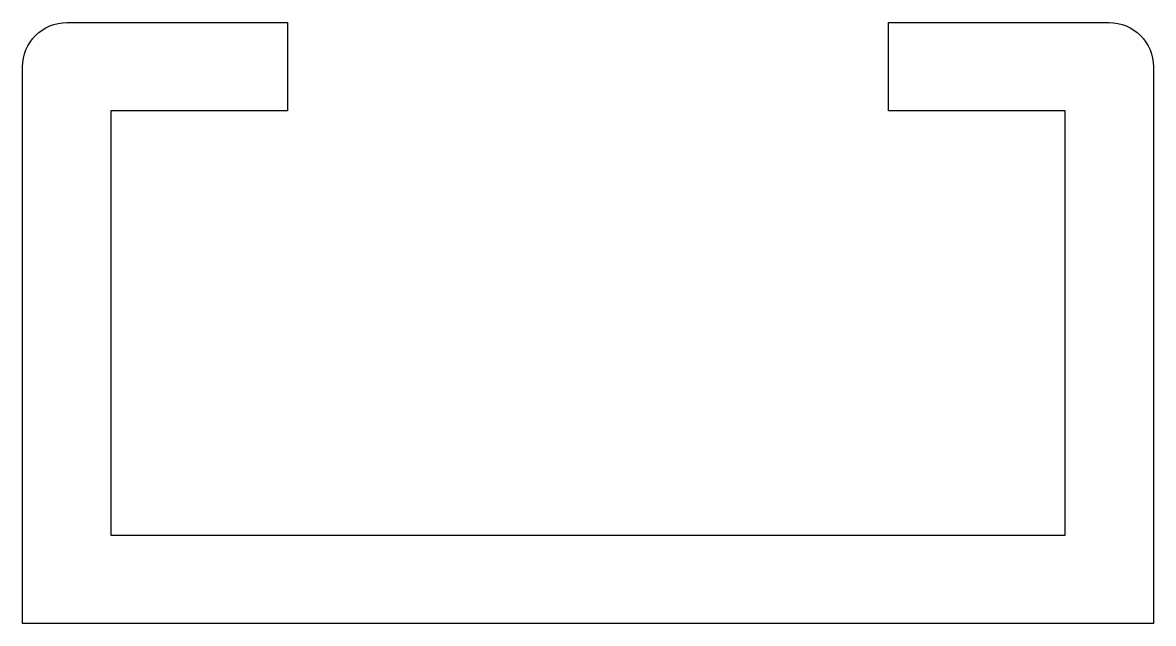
# Model space of a CAD drawing. Extents: x 213.8 to 277.8, y 237.7 to 271.7.
import ezdxf

# ---------------------------------------------------------------- set-up
doc = ezdxf.new("R2010")
doc.units = 0
doc.layers.add('ANA', color=220, linetype='CONTINUOUS')

msp = doc.modelspace()

# ---------------------------------------------------------------- linework, layer by layer
at = {"layer": 'ANA'}
msp.add_lwpolyline([(272.839, 242.667), (272.839, 266.667), (262.839, 266.667), (262.839, 271.667), (275.339, 271.667, -0.414214), (277.839, 269.167), (277.839, 237.667), (245.839, 237.667), (213.839, 237.667), (213.839, 269.167, -0.414214), (216.339, 271.667), (228.839, 271.667), (228.839, 266.667), (218.839, 266.667), (218.839, 242.667), (245.839, 242.667)], format="xyb", close=True, dxfattribs=at)

doc.saveas('drawing.dxf')
